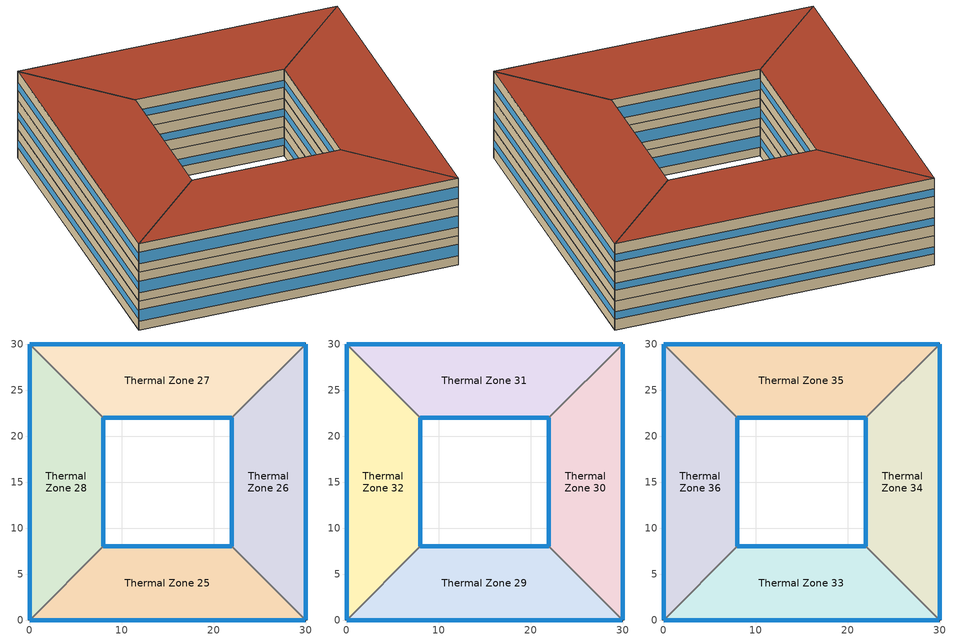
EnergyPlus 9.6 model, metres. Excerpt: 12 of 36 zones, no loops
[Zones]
Thermal Zone 25
 floor to Thermal Zone 21 (Interior Floor): 0,0 8,8 22,8 30,0 z18
 wall outside (Ext Wall): 22,8 8,8 / 0,0 30,0 z18:21
 wall to Thermal Zone 28 (Interior Wall): 8,8 0,0 z18:21
 wall to Thermal Zone 26 (Interior Wall): 30,0 22,8 z18:21
 window (Ext Window): 21.99,8 8.01,8 / 0.01,0 29.99,0 z18.9:20.1
Thermal Zone 26
 floor to Thermal Zone 22 (Interior Floor): 22,8 22,22 30,30 30,0 z18
 wall outside (Ext Wall): 22,22 22,8 / 30,0 30,30 z18:21
 wall to Thermal Zone 27 (Interior Wall): 30,30 22,22 z18:21
 window (Ext Window): 22,21.99 22,8.01 / 30,0.01 30,29.99 z19.12:19.88
Thermal Zone 27
 floor to Thermal Zone 23 (Interior Floor): 8,22 0,30 30,30 22,22 z18
 wall outside (Ext Wall): 30,30 0,30 / 8,22 22,22 z18:21
 wall to Thermal Zone 28 (Interior Wall): 0,30 8,22 z18:21
 window (Ext Window): 29.99,30 0.01,30 / 8.01,22 21.99,22 z19.12:19.88
Thermal Zone 28
 floor to Thermal Zone 24 (Interior Floor): 0,30 8,22 8,8 0,0 z18
 wall outside (Ext Wall): 8,8 8,22 / 0,30 0,0 z18:21
 window (Ext Window): 8,8.01 8,21.99 / 0,29.99 0,0.01 z19.12:19.88
Thermal Zone 29
 floor to Thermal Zone 25 (Interior Floor): 0,0 8,8 22,8 30,0 z21
 wall outside (Ext Wall): 22,8 8,8 / 0,0 30,0 z21:24
 wall to Thermal Zone 32 (Interior Wall): 8,8 0,0 z21:24
 wall to Thermal Zone 30 (Interior Wall): 30,0 22,8 z21:24
 window (Ext Window): 21.99,8 8.01,8 / 0.01,0 29.99,0 z21.9:23.1
Thermal Zone 30
 floor to Thermal Zone 26 (Interior Floor): 22,8 22,22 30,30 30,0 z21
 wall outside (Ext Wall): 22,22 22,8 / 30,0 30,30 z21:24
 wall to Thermal Zone 31 (Interior Wall): 30,30 22,22 z21:24
 window (Ext Window): 22,21.99 22,8.01 / 30,0.01 30,29.99 z22.12:22.88
Thermal Zone 31
 floor to Thermal Zone 27 (Interior Floor): 8,22 0,30 30,30 22,22 z21
 wall outside (Ext Wall): 30,30 0,30 / 8,22 22,22 z21:24
 wall to Thermal Zone 32 (Interior Wall): 0,30 8,22 z21:24
 window (Ext Window): 29.99,30 0.01,30 / 8.01,22 21.99,22 z22.12:22.88
Thermal Zone 32
 floor to Thermal Zone 28 (Interior Floor): 0,30 8,22 8,8 0,0 z21
 wall outside (Ext Wall): 8,8 8,22 / 0,30 0,0 z21:24
 window (Ext Window): 8,8.01 8,21.99 / 0,29.99 0,0.01 z22.12:22.88
Thermal Zone 33
 floor to Thermal Zone 29 (Interior Floor): 0,0 8,8 22,8 30,0 z24
 wall outside (Ext Wall): 22,8 8,8 / 0,0 30,0 z24:27
 wall to Thermal Zone 36 (Interior Wall): 8,8 0,0 z24:27
 wall to Thermal Zone 34 (Interior Wall): 30,0 22,8 z24:27
 window (Ext Window): 21.99,8 8.01,8 / 0.01,0 29.99,0 z24.9:26.1
 roof outside (Ext Roof): 30,0 22,8 8,8 0,0 z27
Thermal Zone 34
 floor to Thermal Zone 30 (Interior Floor): 22,8 22,22 30,30 30,0 z24
 wall outside (Ext Wall): 22,22 22,8 / 30,0 30,30 z24:27
 wall to Thermal Zone 35 (Interior Wall): 30,30 22,22 z24:27
 window (Ext Window): 22,21.99 22,8.01 / 30,0.01 30,29.99 z25.12:25.88
 roof outside (Ext Roof): 30,0 30,30 22,22 22,8 z27
Thermal Zone 35
 floor to Thermal Zone 31 (Interior Floor): 8,22 0,30 30,30 22,22 z24
 wall outside (Ext Wall): 30,30 0,30 / 8,22 22,22 z24:27
 wall to Thermal Zone 36 (Interior Wall): 0,30 8,22 z24:27
 window (Ext Window): 29.99,30 0.01,30 / 8.01,22 21.99,22 z25.12:25.88
 roof outside (Ext Roof): 22,22 30,30 0,30 8,22 z27
Thermal Zone 36
 floor to Thermal Zone 32 (Interior Floor): 0,30 8,22 8,8 0,0 z24
 wall outside (Ext Wall): 8,8 8,22 / 0,30 0,0 z24:27
 window (Ext Window): 8,8.01 8,21.99 / 0,29.99 0,0.01 z25.12:25.88
 roof outside (Ext Roof): 0,0 8,8 8,22 0,30 z27
[Building]
Building 1: North Axis {deg}=-0
[Site:Location]
Washington Dc Dulles IntL Ar: Latitude {deg}=38.98; Longitude {deg}=-77.47; Time Zone {hr}=-5; Elevation {m}=82
[SizingPeriod:DesignDay] Month=7; Day of Month=21; Day Type=SummerDesignDay; Daily Dry-Bulb Temperature Range {deltaC}=14.4; Dry-Bulb Temperature Range Modifier Type=DefaultMultipliers; Barometric Pressure {Pa}=86790; Wind Speed {m/s}=5; Wind Direction {deg}=340; Rain Indicator=No; Snow Indicator=No; Daylight Saving Time Indicator=No; Solar Model Indicator=ASHRAETau; ASHRAE Clear Sky Optical Depth for Beam Irradiance (taub)=0.339; ASHRAE Clear Sky Optical Depth for Diffuse Irradiance (taud)=2.366; Begin Environment Reset Mode=FullResetAtBeginEnvironment
Name | Maximum Dry-Bulb Temperature {C} | Humidity Condition Type | Wetbulb or DewPoint at Maximum Dry-Bulb {C} | Enthalpy at Maximum Dry-Bulb {J/kg}
SALT-LAKE-CITY-IAP Ann Clg .4% Condns DB=>MWB | 36.5 | Wetbulb | 17.1
SALT-LAKE-CITY-IAP Ann Clg .4% Condns DP=>MDB | 22.5 | Dewpoint | 15.6
SALT-LAKE-CITY-IAP Ann Clg .4% Condns Enth=>MDB | 30.8 | Enthalpy |  | 59300
SALT-LAKE-CITY-IAP Ann Clg .4% Condns WB=>MDB | 31.2 | Wetbulb | 19
[Material] Thermal Absorptance=0.9
Name | Roughness | Thickness m | Conductivity W/m-K | Density kg/m3 | Specific Heat J/kg-K | Solar Absorptance | Visible Absorptance
wall gypsum | MediumSmooth | 0.2 | 0.16 | 800 | 1090 | 0.4 | 0.4
roof concrete | MediumRough | 0.25 | 0.5 | 2243 | 837 | 0.65 | 0.65
Wall Insulation [30]; Roof Insulation [38] | MediumRough | 0.1693 | 0.049 | 265 | 836.8 | 0.7 | 0.7
F16 Acoustic tile | MediumSmooth | 0.0191 | 0.06 | 368 | 590 | 0.3 | 0.3
M11 100mm lightweight concrete | MediumRough | 0.1016 | 0.53 | 1280 | 840 | 0.5 | 0.5
G01a 19mm gypsum board | MediumSmooth | 0.019 | 0.16 | 800 | 1090 | 0.4 | 0.4
[Material:AirGap]
Name | Thermal Resistance m2-K/W
F04 Wall air space resistance | 0.15
F05 Ceiling air space resistance | 0.18
[WindowMaterial:SimpleGlazingSystem]
Window Material Simple Glazing System: U-Factor W/m2-K=2.2; Solar Heat Gain Coefficient=0.35
[Construction]
Ext Roof: roof concrete, Roof Insulation [38]
Ext Wall: wall gypsum, Wall Insulation [30]
Ext Window: Window Material Simple Glazing System
Interior Floor: F16 Acoustic tile, F05 Ceiling air space resistance, M11 100mm lightweight concrete
Interior Wall: G01a 19mm gypsum board, F04 Wall air space resistance, G01a 19mm gypsum board
[Zone]
Thermal Zone 25; Thermal Zone 26; Thermal Zone 27; Thermal Zone 28: 0, 0, 0, 18, , 1, , , , , , Yes
Thermal Zone 29; Thermal Zone 30; Thermal Zone 31; Thermal Zone 32: 0, 0, 0, 21, , 1, , , , , , Yes
Thermal Zone 33; Thermal Zone 34; Thermal Zone 35; Thermal Zone 36: 0, 0, 0, 24, , 1, , , , , , Yes
